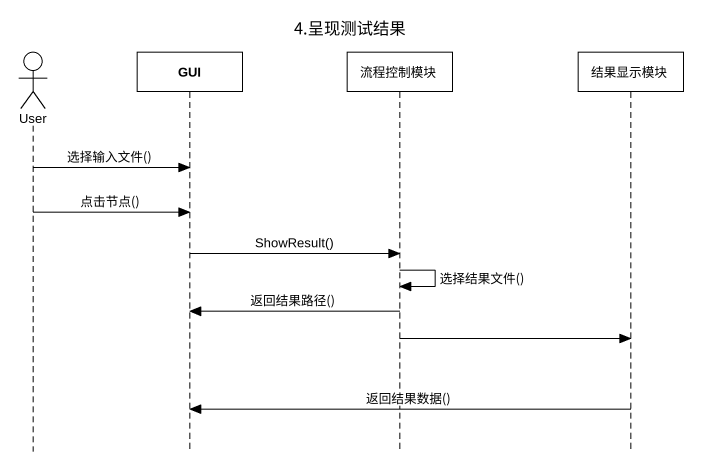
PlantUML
@startuml
title 4.呈现测试结果
hide footbox
actor User
participant GUI
participant 流程控制模块
participant 结果显示模块

User -> GUI : 选择输入文件()
User -> GUI : 点击节点()
GUI -> 流程控制模块 : ShowResult()
流程控制模块 -> 流程控制模块 : 选择结果文件()
流程控制模块 -> GUI : 返回结果路径()
流程控制模块 -> 结果显示模块
结果显示模块 -> GUI : 返回结果数据()
@enduml
